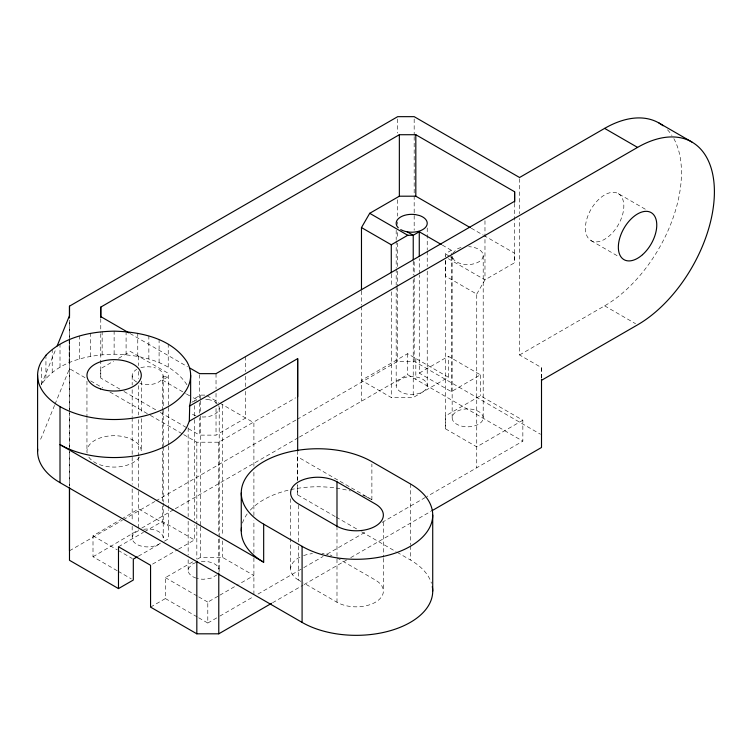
<?xml version="1.0" encoding="UTF-8"?>
<svg xmlns="http://www.w3.org/2000/svg" width="752" height="752" viewBox="0 0 752 752"><rect width="100%" height="100%" fill="white"/><g stroke="black" fill="none" stroke-linecap="round" stroke-linejoin="round"><path stroke-width="0.56" stroke-dasharray="3.76 2.82" d="M186.9 384.723C171.353 361.195 140.549 354.794 114.125 354.201C87.693 354.794 56.898 361.195 41.341 384.723L41.341 366.299M45.938 378.322L45.938 356.439M52.217 372.409L52.217 349.379M60.01 367.136L60.01 344.106M69.146 362.633L69.146 339.603M69.485 485.519L69.485 451.642M69.485 446.97L69.485 413.083M69.485 411.917L69.485 320.277M79.383 359.014L79.383 335.984M90.475 356.363L90.475 333.324M119.925 389.151L100.768 378.087L100.768 368.583L113.618 361.167M102.15 354.747L102.15 331.707M114.125 354.201L114.125 331.162M126.092 354.747L126.092 331.707M137.766 356.363L137.766 333.324M148.858 359.014L148.858 335.984M159.095 362.633L159.095 339.603M150.56 607.108L165.384 598.554L165.384 577.639L193.48 561.415M168.232 367.136L168.232 344.106M245.669 391.341L245.669 418.018L216.031 435.126L199.562 435.126L199.562 417.727M199.562 413.092L199.562 402.649M199.562 398.015L199.571 374.816M253.903 557.89L253.903 595.264M253.903 553.19L253.903 520.29M253.903 515.59L253.903 470.94M253.903 466.24L253.903 422.774L219.556 402.94M335.213 516.568L297.67 494.891L297.67 485.529M297.67 480.857L297.67 451.614M365.933 496.621A76.525 44.18 0 0 1 371.883 499.713L371.883 463.993M419.268 373.114L448.361 356.316L480.425 374.834L451.332 391.632L419.268 373.114L419.268 274.997M419.268 273.831L419.268 258.641M522.847 420.236L476.74 446.857L445.297 428.706L445.297 416.025L480.425 395.749L522.847 420.236L522.847 441.151L426.882 496.555M445.297 260.305L445.297 275.965L476.74 294.117L476.74 467.772M445.297 256.949L445.297 253.781L451.341 250.294L451.341 254.966M451.332 391.632L451.341 256.131M476.74 294.117L484.974 279.857L514.612 262.739L514.612 253.236L484.373 235.771M541.506 378.059L541.506 367.634L519.557 354.963L519.557 218.362M158.672 369.373C162.761 371.244 164.885 376.893 161.144 380.192A15.529 8.958 0 0 1 139.938 383.473M41.341 384.723L55.855 349.116M54.539 405.375L41.341 437.749A76.525 44.18 0 0 0 39.518 441.565M54.981 404.294L69.485 368.687L85.653 378.021M452.695 253.292L456.708 249.279A15.529 8.958 0 0 1 462.696 247.126M191.807 402.376L192.709 401.7M217.131 574.763L211.444 578.044L203.679 579.247A15.529 8.958 0 0 1 196.817 578.316M117.19 570.73L93.004 556.762L93.004 535.847L120.781 519.482M121.777 518.899L138.641 508.963L168.439 526.165M93.004 556.762L138.641 529.878M118.553 358.319L130.406 351.475L168.439 373.424L168.439 406.945M162.404 410.451L162.404 380.08L168.439 376.592L162.958 376.874M204.901 395.11L200.502 395.11L194.467 398.598L194.467 400.929M183.685 434.618L196.827 442.204L218.776 442.204L295.639 397.817M448.361 377.231L407.584 353.694L361.477 380.315L391.275 397.517L413.233 397.517L448.361 377.231L448.361 356.316M69.485 550.793L122.322 520.29M123.347 519.698L154.846 501.509M155.861 500.926L296.091 419.964M297.106 419.381L397.705 361.298L414.173 361.298L540.5 434.233M141.696 528.12L174.257 509.32M175.272 508.728L298.394 437.645M299.409 437.062L407.584 374.609L522.847 441.151M118.487 546.76L143.435 532.36M144.44 531.786L162.404 521.409L194.467 539.927L194.467 524.746M138.33 556.226L160.411 543.48M164.425 541.158L168.439 538.846L168.439 509.659M152.553 564.122L177.51 549.721M178.506 549.148L194.467 539.927M519.557 354.963L604.627 305.838A108.673 62.745 -60 0 0 673.632 138.236M197.494 559.093L200.502 557.354L222.46 557.354L253.903 575.506L238.873 584.191M198.707 617.796L207.796 623.041L207.796 602.126L218.823 595.763M219.828 595.189L237.867 584.765M207.796 623.041L218.823 616.678M219.828 616.095L253.903 596.421M257.974 594.071L302.746 568.23M303.761 567.638L323.097 556.48M327.167 554.13L366.854 531.213M382.11 522.405L425.867 497.147M272.562 602.766L303.009 585.188M304.024 584.595L346.653 559.986M350.714 557.646L430.887 511.36M192.954 401.587L197.738 399.838M195.924 562.524L192.709 563.944L188.686 567.967A15.529 8.958 0 0 0 195.924 578.044M205.691 399.227L207.702 399.378M207.909 399.425L211.444 400.271A15.529 8.958 0 0 1 217.131 403.551M196.648 399.425L191.459 396.859M618.21 193.584A27.166 15.689 -60 0 1 609.599 235.667A27.166 15.689 -60 0 1 586.071 222.084A27.166 15.689 -60 0 1 618.21 193.584L646.156 209.714M591.044 240.64L618.99 256.77M471.269 228.213L483.367 235.197M604.627 305.838L635.562 323.698M442.317 245.086L451.341 250.294M448.352 258.707L484.974 279.857L484.974 238.102M130.011 333.493L187.474 366.666M206.96 395.674L218.588 402.376M371.883 499.713L297.67 456.859L297.67 479.908M162.404 380.08L185.453 393.39M186.449 393.963L190.463 396.285M123.958 391.472L156.219 410.103M160.251 412.425L187.464 428.142M188.479 428.725L199.562 435.126M336.229 517.15L357.538 529.455M361.599 531.796L396.097 551.714M397.112 552.306L410.31 559.92A76.525 44.18 0 0 1 431.488 583.27M90.71 380.935L102.836 387.938M109.914 392.018L149.328 414.775M150.334 415.358L182.67 434.036M336.99 557.89L375.408 580.065A27.166 15.689 0 0 1 375.408 602.249A27.166 15.689 0 0 1 336.99 602.249L303.62 582.988M298.572 546.14L298.572 580.065L302.614 582.405M93.004 535.847L117.19 549.815M118.196 550.398L132.305 558.539M165.384 577.639L197.701 596.298M198.707 596.881L207.796 602.126M118.196 571.313L131.29 578.871M165.384 598.554L197.701 617.213M449.188 256.122L445.297 253.781L445.297 256.112M450.157 256.714L453.08 258.472M541.506 367.634L541.506 378.002M519.557 178.666L519.557 213.69M514.612 203.36L514.612 262.739M484.974 220.703L484.974 236.936M483.207 255.614L483.207 417.858A15.529 8.958 0 0 1 459.923 425.623A15.529 8.958 0 0 1 459.923 410.103A15.529 8.958 0 0 1 483.207 417.858M480.425 374.834L480.425 395.749M452.159 417.858L452.159 255.614L452.695 257.936L454.246 260.098A15.529 8.958 0 0 0 480.866 260.342A15.529 8.958 0 0 0 468.693 246.675M445.297 260.784L445.297 428.706M427.23 227.969L427.23 250.143M427.23 251.309L427.23 266.481M427.23 271.152L427.23 385.541A15.529 8.958 0 0 1 403.937 393.296A15.529 8.958 0 0 1 403.946 377.777A15.529 8.958 0 0 1 427.23 385.541M415.818 358.45L415.818 379.356M414.173 119.004L414.173 135.388M414.173 136.563L414.173 230.197M414.173 261.809L414.173 277.018M414.173 278.193L414.173 361.298M413.233 260.944L413.233 274.95M413.233 279.622L413.233 397.517M410.31 483.865L410.31 544.711M410.31 545.877L410.31 559.92M407.584 353.694L407.584 374.609M397.705 119.004L397.705 133.048M397.705 199.769L397.705 216.153M397.705 222.009L397.705 224.35M397.705 232.537L397.705 238.393M397.705 243.075L397.705 266.49M397.705 271.171L397.705 286.38M397.705 287.555L397.705 361.298M396.182 230.291L396.182 239.634M396.182 240.8L396.182 267.646M396.182 268.812L396.182 285.158M396.182 286.324L396.182 385.541M391.275 274.151L391.275 287.076M391.275 291.776L391.275 397.517M383.37 522.123L383.37 557.232M383.37 558.398L383.37 591.157M361.477 291.015L361.477 305.115M361.477 306.29L361.477 401.23M336.99 526.203L336.99 602.249M298.572 505.184L298.572 544.965M297.67 484.514L297.67 494.891M290.61 498.773L290.61 568.982M245.669 356.542L245.669 371.62M245.669 376.263L245.669 386.697M222.46 404.614L222.46 536.204M222.46 540.904L222.46 557.354M219.208 408.035L219.208 537.595M219.208 538.77L219.208 570.279M218.776 442.204L218.776 534.503M218.776 539.175L218.776 571.896M216.031 373.65L216.031 388.728M216.031 393.371L216.031 403.815M216.031 408.449L216.031 435.126M200.502 395.11L200.502 399.782M200.502 400.948L200.502 414.954M200.502 416.119L200.502 525.845M200.502 527.011L200.502 557.354M196.827 442.204L196.827 523.984M196.827 525.159L196.827 559.037M194.467 405.601L194.467 418.45M194.467 419.625L194.467 520.074M188.16 427.879L188.16 516.586M188.16 521.258L188.16 555.108M188.16 559.779L188.16 570.279M168.439 407.499L168.439 445.466M168.439 446.274L168.439 508.54M163.222 375.709L163.222 408.392M163.222 409.558L163.222 445.748M163.222 446.914L163.222 501.772M163.222 502.938L163.222 537.953M162.404 411.617L162.404 501.556M162.404 506.228L162.404 521.409M141.291 381.198L141.291 413.957M141.291 418.638L141.291 451.397M138.641 356.222L138.641 365.622M138.641 371.497L138.641 378.547M138.641 385.597L138.641 414.972M138.641 419.672L138.641 456.097M138.641 457.272L138.641 490.163M138.641 491.338L138.641 528.722M132.173 375.718L132.173 385.052M132.173 389.724L132.173 416.57M132.173 417.736L132.173 484.269M132.173 488.941L132.173 521.625M132.173 526.287L132.173 537.962M100.768 318.707L100.768 332.628M100.768 333.785L100.768 378.087M86.95 381.198L86.95 417.463M86.95 418.638L86.95 451.397M69.485 320.202L69.485 450.128M69.485 451.303L69.485 486.412M218.973 571.84A15.529 8.958 0 0 0 211.444 562.524L207.702 561.622A15.529 8.958 0 0 0 200.652 561.49M218.682 405.713A15.529 8.958 0 0 1 218.682 410.357C215.674 415.471 209.188 416.824 203.679 417.003A15.529 8.958 0 0 1 199.665 416.693M195.924 415.8A15.529 8.958 0 0 1 190.961 413.177M667.494 129.795A108.673 62.745 -60 0 1 671.959 135.492M242.482 523.063A76.525 44.18 0 0 1 247.417 513.588M250.294 510.129A76.525 44.18 0 0 1 289.614 489.872M290.733 489.627A76.525 44.18 0 0 1 335.11 487.916M336.172 488.067A76.525 44.18 0 0 1 350.366 490.981M362.755 495.211A76.525 44.18 0 0 1 364.889 496.132M160.42 543.094A15.529 8.958 0 0 1 136.723 544.298A15.529 8.958 0 0 1 138.791 530.621M143.679 529.305A15.529 8.958 0 0 1 162.695 540.274M136.723 382.054A15.529 8.958 0 0 1 136.723 369.373M140.821 367.681A15.529 8.958 0 0 1 155.457 367.954M139.487 457.019A27.166 15.689 0 0 1 114.125 467.086A27.166 15.689 0 0 1 88.755 457.019M87.1 453.042A27.166 15.689 0 0 1 114.125 435.709A27.166 15.689 0 0 1 141.141 453.042M298.572 580.065A27.166 15.689 0 0 1 300.96 556.659M303.582 555.606A27.166 15.689 0 0 1 312.475 553.594M322.025 553.491A27.166 15.689 0 0 1 324.121 553.726M326.171 554.064A27.166 15.689 0 0 1 328.173 554.487M330.109 555.004A27.166 15.689 0 0 1 331.97 555.606"/><path stroke-width="1.13" d="M37.6 451.397L37.6 375.342M60.01 406.588L60.01 482.634L302.088 622.402A76.525 44.18 0 0 0 389.141 631.031A76.525 44.18 0 0 0 432.297 586.541M69.485 487.86L69.485 560.296L118.487 588.59L133.311 580.036L133.311 559.121L137.325 556.809M663.057 125.753A108.673 62.745 -60 0 0 604.627 128.385L519.557 177.5L414.173 116.663L397.705 116.663L69.485 306.158L69.485 315.661L57.171 345.882M514.612 202.203L514.612 191.76L415.818 134.721L399.35 134.721L100.768 307.107L100.768 316.611L128.996 332.91M118.487 588.59L118.487 546.76L150.56 565.278L150.56 607.108L196.827 633.814L218.776 633.814L271.547 603.348M190.641 375.342L190.641 398.381A76.525 44.18 0 0 1 189.701 405.29L189.325 421.176L186.9 427.023A76.525 44.18 0 0 1 60.01 444.611L263.67 562.195L263.67 524.163A76.525 44.18 0 0 1 263.67 461.69A76.525 44.18 0 0 1 371.883 461.69L410.31 483.865A76.525 44.18 0 0 1 410.31 546.347A76.525 44.18 0 0 1 302.088 546.347L263.67 524.163M241.26 530.95L241.26 492.927M297.67 451.012L297.67 358.629L189.325 421.176M419.268 256.31L419.268 231.776L413.233 235.263L407.744 235.263L369.711 213.314L361.477 227.574L361.477 289.84M514.612 191.76L514.612 201.273L216.031 373.65L199.571 373.65L189.485 367.831M541.506 379.215L541.506 447.487L431.902 510.768M369.711 213.314L399.35 196.197L415.818 196.197L470.254 227.63M391.275 272.976L391.275 244.776L407.744 235.263M189.325 406.183L637.555 147.401A108.673 62.745 -60 0 1 714.4 191.76A108.673 62.745 -60 0 1 637.555 324.855L541.506 380.315M400.722 229.633C406.447 232.641 413.327 232.904 419.456 231.052A15.529 8.958 0 0 0 419.466 215.533L415.724 214.64A15.529 8.958 0 0 0 399.387 217.836A15.529 8.958 0 0 0 398.259 227.771M407.086 231.804L413.233 235.263L413.233 259.778M658.959 122.999L691.896 142.015M604.627 128.385L637.555 147.401M419.268 231.776L441.311 244.513M361.477 227.574L391.275 244.776M336.99 481.835L375.408 504.019A27.166 15.689 0 0 1 375.408 526.203A27.166 15.689 0 0 1 336.99 526.203L298.572 504.019A27.166 15.689 0 0 1 298.572 481.835A27.166 15.689 0 0 1 336.99 481.835L336.99 526.297M432.72 515.111L432.72 591.157M415.818 134.721L415.818 196.197M399.35 134.721L399.35 196.197M302.088 546.347L302.088 622.402M297.67 358.629L297.67 396.652M218.776 573.062L218.776 633.814M196.827 561.377L196.827 633.814M100.768 307.107L100.768 317.551M69.485 306.158L69.485 317.964M69.485 487.587L69.485 550.793M60.01 482.634A76.525 44.18 0 0 1 37.703 449.085M263.67 562.195A76.525 44.18 0 0 1 241.495 527.481M45.938 355.292L41.341 361.693A76.525 44.18 0 0 0 114.125 419.522A76.525 44.18 0 0 0 186.9 361.693C171.353 338.165 140.549 331.764 114.125 331.162C89.817 331.604 63.403 337.159 45.938 355.292M642.528 254.684A27.166 15.689 -60 0 0 651.147 212.6A27.166 15.689 -60 0 0 618.999 241.101A27.166 15.689 -60 0 0 642.528 254.684M100.533 388.925A27.166 15.689 0 0 0 141.291 375.342A27.166 15.689 0 0 0 100.533 361.759A27.166 15.689 0 0 0 100.533 388.925"/></g></svg>
